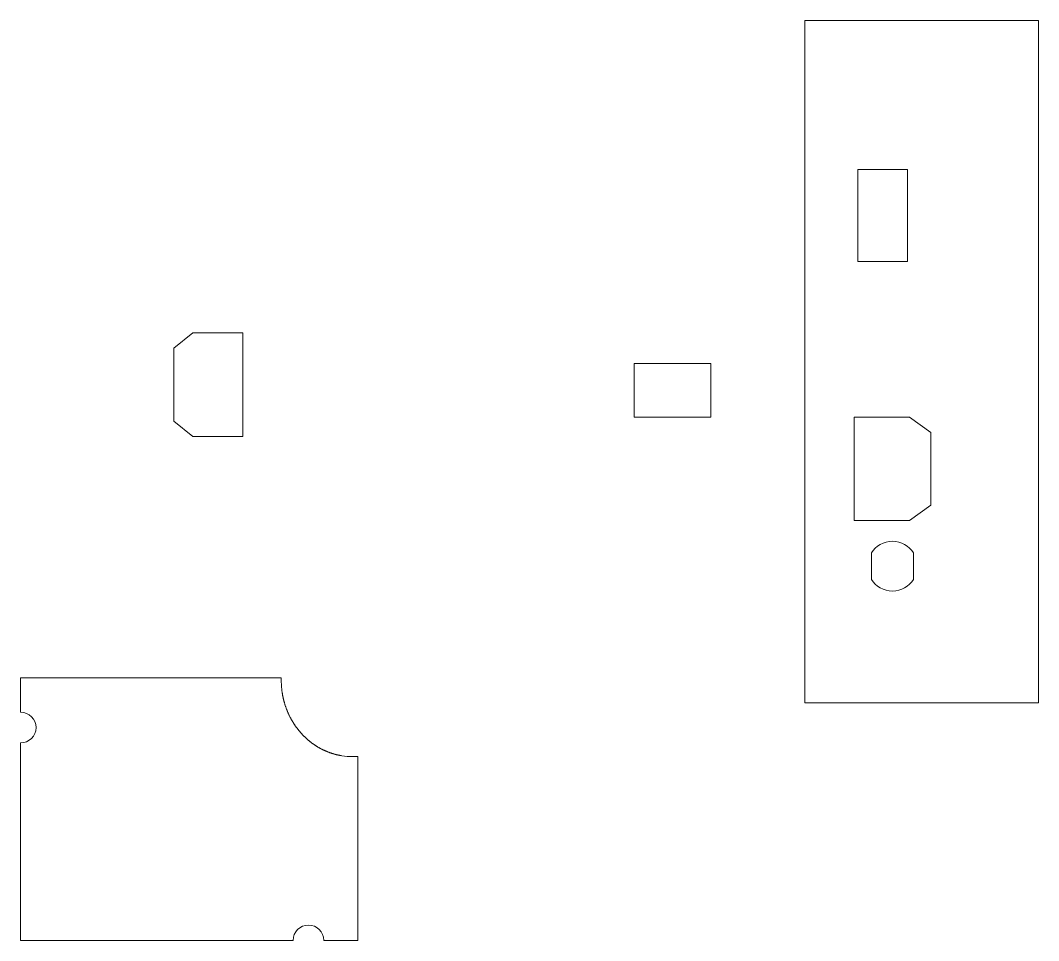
# Model space of a CAD drawing. Header units: millimetres. Extents: x -311 to 1023, y 23 to 723.
# Drawn here: x 757.1 to 1022.5, y 101.8 to 341.8 of the extents above; entities that cross this region are included whole.
import ezdxf

# ---------------------------------------------------------------- set-up
doc = ezdxf.new("R2010")
doc.units = ezdxf.units.MM
doc.header["$MEASUREMENT"] = 0
doc.layers.add('Capa 1', color=7, linetype='Continuous')

msp = doc.modelspace()

# ---------------------------------------------------------------- linework, layer by layer
at = {"layer": 'Capa 1', "color": 250, "lineweight": 5}
for points in [[(975.39, 278.9), (988.39, 278.9), (988.39, 302.9), (975.39, 302.9), (975.39, 278.9)], [(917.05, 238.3), (937.05, 238.3), (937.05, 252.3), (917.05, 252.3), (917.05, 238.3)]]:
    msp.add_lwpolyline(points, close=True, dxfattribs=at)
for points, knots in [([(961.55, 163.8), (961.55, 163.8), (961.55, 341.8), (961.55, 341.8), (961.55, 341.8), (961.55, 341.8), (1022.55, 341.8), (1022.55, 341.8), (1022.55, 341.8), (1022.55, 341.8), (1022.55, 163.8), (1022.55, 163.8), (1022.55, 163.8), (1022.55, 163.8), (961.55, 163.8), (961.55, 163.8)], [0, 0, 0, 0, 0.25, 0.25, 0.25, 0.25, 0.5, 0.5, 0.5, 0.5, 0.75, 0.75, 0.75, 0.75, 1, 1, 1, 1]), ([(802.05, 260.3), (802.05, 260.3), (802.071, 260.3), (802.071, 260.3), (802.071, 260.3), (802.071, 260.3), (815.05, 260.3), (815.05, 260.3), (815.05, 260.3), (815.05, 260.3), (815.05, 233.3), (815.05, 233.3), (815.05, 233.3), (815.05, 233.3), (802.05, 233.3), (802.05, 233.3), (802.05, 233.3), (802.05, 233.3), (797.05, 237.3001), (797.05, 237.3001), (797.05, 237.3001), (797.05, 237.3001), (797.05, 237.3646), (797.05, 237.3646), (797.05, 237.3646), (797.05, 237.3646), (797.05, 256.2354), (797.05, 256.2354), (797.05, 256.2354), (797.05, 256.2354), (797.05, 256.2999), (797.05, 256.2999), (797.05, 256.2999), (797.05, 256.2999), (802.05, 260.3), (802.05, 260.3)], [0, 0, 0, 0, 0.11111111, 0.11111111, 0.11111111, 0.11111111, 0.22222222, 0.22222222, 0.22222222, 0.22222222, 0.33333333, 0.33333333, 0.33333333, 0.33333333, 0.44444444, 0.44444444, 0.44444444, 0.44444444, 0.55555556, 0.55555556, 0.55555556, 0.55555556, 0.66666667, 0.66666667, 0.66666667, 0.66666667, 0.77777778, 0.77777778, 0.77777778, 0.77777778, 0.88888889, 0.88888889, 0.88888889, 0.88888889, 1, 1, 1, 1]), ([(988.8744, 211.36), (988.8744, 211.36), (988.8511, 211.36), (988.8511, 211.36), (988.8511, 211.36), (988.8511, 211.36), (974.43, 211.36), (974.43, 211.36), (974.43, 211.36), (974.43, 211.36), (974.43, 238.36), (974.43, 238.36), (974.43, 238.36), (974.43, 238.36), (988.8744, 238.36), (988.8744, 238.36), (988.8744, 238.36), (988.8744, 238.36), (994.43, 234.3599), (994.43, 234.3599), (994.43, 234.3599), (994.43, 234.3599), (994.43, 234.2954), (994.43, 234.2954), (994.43, 234.2954), (994.43, 234.2954), (994.43, 215.4246), (994.43, 215.4246), (994.43, 215.4246), (994.43, 215.4246), (994.43, 215.3601), (994.43, 215.3601), (994.43, 215.3601), (994.43, 215.3601), (988.8744, 211.36), (988.8744, 211.36)], [0, 0, 0, 0, 0.11111111, 0.11111111, 0.11111111, 0.11111111, 0.22222222, 0.22222222, 0.22222222, 0.22222222, 0.33333333, 0.33333333, 0.33333333, 0.33333333, 0.44444444, 0.44444444, 0.44444444, 0.44444444, 0.55555556, 0.55555556, 0.55555556, 0.55555556, 0.66666667, 0.66666667, 0.66666667, 0.66666667, 0.77777778, 0.77777778, 0.77777778, 0.77777778, 0.88888889, 0.88888889, 0.88888889, 0.88888889, 1, 1, 1, 1]), ([(984.43, 205.96), (986.7459, 205.96), (988.7787, 204.7483), (989.93, 202.9243), (989.93, 202.9243), (989.93, 202.9243), (989.93, 195.9963), (989.93, 195.9963), (989.93, 195.9963), (988.7787, 194.1723), (986.7459, 192.96), (984.43, 192.96), (984.43, 192.96), (982.1141, 192.96), (980.0813, 194.1723), (978.93, 195.9963), (978.93, 195.9963), (978.93, 195.9963), (978.93, 202.9243), (978.93, 202.9243), (978.93, 202.9243), (980.0813, 204.7483), (982.1141, 205.96), (984.43, 205.96)], [0, 0, 0, 0, 0.16666667, 0.16666667, 0.16666667, 0.16666667, 0.33333333, 0.33333333, 0.33333333, 0.33333333, 0.5, 0.5, 0.5, 0.5, 0.66666667, 0.66666667, 0.66666667, 0.66666667, 0.83333333, 0.83333333, 0.83333333, 0.83333333, 1, 1, 1, 1]), ([(757.05, 101.8), (757.05, 101.8), (757.05, 143.1032), (757.05, 143.1032), (757.05, 143.1032), (757.05, 143.1032), (757.05, 148.3003), (757.05, 148.3003), (757.05, 148.3003), (757.05, 148.3003), (757.05, 153.3621), (757.05, 153.3621), (757.05, 153.3621), (757.0768, 153.3616), (757.1035, 153.3612), (757.1304, 153.3612), (757.1304, 153.3612), (759.3392, 153.3612), (761.1304, 155.1524), (761.1304, 157.3612), (761.1304, 157.3612), (761.1304, 159.57), (759.3392, 161.3612), (757.1304, 161.3612), (757.1304, 161.3612), (757.1035, 161.3612), (757.0768, 161.3606), (757.05, 161.3601), (757.05, 161.3601), (757.05, 161.3601), (757.05, 165.3), (757.05, 165.3), (757.05, 165.3), (757.05, 165.3), (757.05, 170.3), (757.05, 170.3), (757.05, 170.3), (757.05, 170.3), (825.08, 170.3), (825.08, 170.3), (825.08, 170.3), (825.08, 170.3), (825.0898, 170.3), (825.0898, 170.3), (825.0898, 170.3), (825.0898, 170.3), (825.0895, 170.2923), (825.0895, 170.2923), (825.0895, 170.2923), (825.0895, 170.2923), (825.0895, 170.2901), (825.0895, 170.2901), (825.0895, 170.2901), (825.0895, 170.2901), (825.0889, 170.2709), (825.0889, 170.2709), (825.0889, 170.2709), (825.0889, 170.2709), (825.0889, 170.2692), (825.0889, 170.2692), (825.0889, 170.2692), (825.0889, 170.2692), (825.0886, 170.2614), (825.0886, 170.2614), (825.0886, 170.2614), (825.0886, 170.2614), (825.0886, 170.2613), (825.0886, 170.2613), (825.0886, 170.2613), (825.0886, 170.2613), (825.0883, 170.2539), (825.0883, 170.2539), (825.0883, 170.2539), (825.0883, 170.2539), (825.0883, 170.2514), (825.0883, 170.2514), (825.0883, 170.2514), (825.0883, 170.2514), (825.088, 170.2418), (825.088, 170.2418), (825.088, 170.2418), (825.088, 170.2418), (825.088, 170.2386), (825.088, 170.2386), (825.088, 170.2386), (825.088, 170.2386), (825.0877, 170.2322), (825.0877, 170.2322), (825.0877, 170.2322), (825.0877, 170.2322), (825.0877, 170.2308), (825.0877, 170.2308), (825.0877, 170.2308), (825.0877, 170.2308), (825.0877, 170.2303), (825.0877, 170.2303), (825.0877, 170.2303), (825.0877, 170.2303), (825.0871, 170.2079), (825.0871, 170.2079), (825.0871, 170.2079), (825.0871, 170.2079), (825.087, 170.2031), (825.087, 170.2031), (825.087, 170.2031), (825.087, 170.2031), (825.0867, 170.1935), (825.0867, 170.1935), (825.0867, 170.1935), (825.0867, 170.1935), (825.0866, 170.1926), (825.0866, 170.1926), (825.0866, 170.1926), (825.0866, 170.1926), (825.0863, 170.1774), (825.0863, 170.1774), (825.0863, 170.1774), (825.0863, 170.1774), (825.0863, 170.1773), (825.0863, 170.1773), (825.0863, 170.1773), (825.0863, 170.1773), (825.0862, 170.1741), (825.0862, 170.1741), (825.0862, 170.1741), (825.0862, 170.1741), (825.086, 170.1695), (825.086, 170.1695), (825.086, 170.1695), (825.086, 170.1695), (825.0859, 170.1645), (825.0859, 170.1645), (825.0859, 170.1645), (825.0859, 170.1645), (825.0848, 170.1194), (825.0848, 170.1194), (825.0848, 170.1194), (825.0848, 170.1194), (825.0847, 170.1132), (825.0847, 170.1132), (825.0847, 170.1132), (825.0847, 170.1132), (825.0841, 170.085), (825.0841, 170.085), (825.0841, 170.085), (825.0841, 170.085), (825.0839, 170.0775), (825.0839, 170.0775), (825.0839, 170.0775), (825.082, 169.9879), (825.0809, 169.8982), (825.08, 169.8081), (825.08, 169.8081), (825.08, 169.8081), (825.08, 169.7478), (825.08, 169.7478), (825.08, 169.7478), (825.08, 169.7478), (825.08, 169.7382), (825.08, 169.7382), (825.08, 169.7382), (825.08, 169.7382), (825.08, 169.7283), (825.08, 169.7283), (825.08, 169.7283), (825.08, 169.7283), (825.08, 169.7187), (825.08, 169.7187), (825.08, 169.7187), (825.08, 169.7187), (825.08, 169.7088), (825.08, 169.7088), (825.08, 169.7088), (825.08, 169.7088), (825.08, 169.6992), (825.08, 169.6992), (825.08, 169.6992), (825.08, 169.6992), (825.08, 169.6896), (825.08, 169.6896), (825.08, 169.6896), (825.08, 169.6896), (825.08, 169.68), (825.08, 169.68), (825.08, 169.68), (825.08, 169.5119), (825.082, 169.3443), (825.0859, 169.1772), (825.0859, 169.1772), (825.087, 169.1298), (825.0892, 169.0827), (825.0907, 169.0355), (825.0907, 169.0355), (825.0942, 168.9161), (825.0979, 168.7968), (825.1034, 168.6779), (825.1034, 168.6779), (825.106, 168.6216), (825.1097, 168.5656), (825.1128, 168.5095), (825.1128, 168.5095), (825.1187, 168.4004), (825.1244, 168.2912), (825.132, 168.1825), (825.132, 168.1825), (825.1365, 168.1182), (825.1421, 168.0542), (825.1472, 167.9901), (825.1472, 167.9901), (825.1551, 167.8895), (825.163, 167.789), (825.1723, 167.6889), (825.1723, 167.6889), (825.1781, 167.6262), (825.1849, 167.5638), (825.1913, 167.5013), (825.1913, 167.5013), (825.2015, 167.4013), (825.2115, 167.3013), (825.2231, 167.2017), (825.2231, 167.2017), (825.2311, 167.1329), (825.2401, 167.0645), (825.2487, 166.996), (825.2487, 166.996), (825.2604, 166.9028), (825.2723, 166.8096), (825.2852, 166.7168), (825.2852, 166.7168), (825.2949, 166.6475), (825.3054, 166.5785), (825.3157, 166.5095), (825.3157, 166.5095), (825.3291, 166.4199), (825.3425, 166.3304), (825.3571, 166.2413), (825.3571, 166.2413), (825.3693, 166.1662), (825.3823, 166.0914), (825.3954, 166.0165), (825.3954, 166.0165), (825.4102, 165.9314), (825.4252, 165.8463), (825.441, 165.7616), (825.441, 165.7616), (825.454, 165.6921), (825.4675, 165.6229), (825.4811, 165.5536), (825.4811, 165.5536), (825.4987, 165.4643), (825.5166, 165.3752), (825.5353, 165.2864), (825.5353, 165.2864), (825.5504, 165.2148), (825.5659, 165.1434), (825.5817, 165.0721), (825.5817, 165.0721), (825.6003, 164.9883), (825.6193, 164.9047), (825.6388, 164.8214), (825.6388, 164.8214), (825.6556, 164.7499), (825.6727, 164.6785), (825.6902, 164.6072), (825.6902, 164.6072), (825.7109, 164.5229), (825.7322, 164.4388), (825.7539, 164.3549), (825.7539, 164.3549), (825.7722, 164.284), (825.7907, 164.2133), (825.8098, 164.1428), (825.8098, 164.1428), (825.8327, 164.0582), (825.8562, 163.9739), (825.8801, 163.8897), (825.8801, 163.8897), (825.8988, 163.8238), (825.9176, 163.758), (825.9369, 163.6923), (825.9369, 163.6923), (825.9626, 163.6049), (825.9891, 163.5179), (826.0159, 163.4311), (826.0159, 163.4311), (826.0362, 163.3652), (826.0566, 163.2993), (826.0775, 163.2338), (826.0775, 163.2338), (826.1047, 163.1486), (826.1329, 163.0639), (826.1612, 162.9792), (826.1612, 162.9792), (826.1825, 162.9154), (826.2037, 162.8514), (826.2256, 162.7879), (826.2256, 162.7879), (826.2537, 162.7065), (826.2827, 162.6256), (826.3118, 162.5447), (826.3118, 162.5447), (826.337, 162.4744), (826.362, 162.404), (826.388, 162.3341), (826.388, 162.3341), (826.4198, 162.2484), (826.4528, 162.1632), (826.4857, 162.0781), (826.4857, 162.0781), (826.5068, 162.0235), (826.5275, 161.9688), (826.549, 161.9144), (826.549, 161.9144), (826.5887, 161.8142), (826.6297, 161.7149), (826.6709, 161.6155), (826.6709, 161.6155), (826.6903, 161.5688), (826.7091, 161.5217), (826.7288, 161.4752), (826.7288, 161.4752), (826.7706, 161.3765), (826.8138, 161.2787), (826.857, 161.1808), (826.857, 161.1808), (826.8767, 161.1361), (826.8957, 161.0911), (826.9158, 161.0466), (826.9158, 161.0466), (826.955, 160.9596), (826.9958, 160.8735), (827.0361, 160.7871), (827.0361, 160.7871), (827.0627, 160.7302), (827.0885, 160.6729), (827.1156, 160.6164), (827.1156, 160.6164), (827.2477, 160.3405), (827.3856, 160.0683), (827.5292, 159.8001), (827.5292, 159.8001), (827.5563, 159.7495), (827.5845, 159.6997), (827.6119, 159.6494), (827.6119, 159.6494), (827.6595, 159.5623), (827.7069, 159.475), (827.7557, 159.3887), (827.7557, 159.3887), (827.7853, 159.3364), (827.816, 159.2849), (827.846, 159.2329), (827.846, 159.2329), (827.8906, 159.1556), (827.935, 159.0781), (827.9806, 159.0015), (827.9806, 159.0015), (828.015, 158.9437), (828.0504, 158.8866), (828.0853, 158.8293), (828.0853, 158.8293), (828.133, 158.7509), (828.1807, 158.6725), (828.2294, 158.5949), (828.2294, 158.5949), (828.2578, 158.5497), (828.2869, 158.5051), (828.3156, 158.4601), (828.3156, 158.4601), (828.3677, 158.3785), (828.4199, 158.2969), (828.4732, 158.2162), (828.4732, 158.2162), (828.5079, 158.1637), (828.5431, 158.1117), (828.5783, 158.0595), (828.5783, 158.0595), (828.6286, 157.9848), (828.6789, 157.9102), (828.7302, 157.8363), (828.7302, 157.8363), (828.7685, 157.7811), (828.8074, 157.7265), (828.8461, 157.6718), (828.8461, 157.6718), (828.893, 157.6056), (828.9401, 157.5394), (828.9877, 157.4738), (828.9877, 157.4738), (829.0293, 157.4166), (829.0714, 157.3599), (829.1135, 157.3031), (829.1135, 157.3031), (829.1642, 157.2349), (829.2151, 157.1668), (829.2667, 157.0993), (829.2667, 157.0993), (829.3076, 157.0458), (829.3489, 156.9927), (829.3903, 156.9396), (829.3903, 156.9396), (829.4387, 156.8775), (829.4874, 156.8154), (829.5366, 156.754), (829.5366, 156.754), (829.5839, 156.6948), (829.6315, 156.6361), (829.6794, 156.5775), (829.6794, 156.5775), (829.7269, 156.5194), (829.7748, 156.4617), (829.823, 156.4041), (829.823, 156.4041), (829.8741, 156.3431), (829.9254, 156.2825), (829.9772, 156.2222), (829.9772, 156.2222), (830.0209, 156.1713), (830.0649, 156.1208), (830.109, 156.0705), (830.109, 156.0705), (830.1612, 156.011), (830.2136, 155.9516), (830.2664, 155.8928), (830.2664, 155.8928), (830.3213, 155.8317), (830.3767, 155.7712), (830.4323, 155.7108), (830.4323, 155.7108), (830.4762, 155.6631), (830.5203, 155.6155), (830.5646, 155.5683), (830.5646, 155.5683), (830.6212, 155.5081), (830.6784, 155.4484), (830.7357, 155.389), (830.7357, 155.389), (830.784, 155.339), (830.8322, 155.2889), (830.8809, 155.2394), (830.8809, 155.2394), (830.9359, 155.1836), (830.9916, 155.1285), (831.0473, 155.0733), (831.0473, 155.0733), (831.1001, 155.021), (831.1528, 154.9688), (831.2062, 154.9171), (831.2062, 154.9171), (831.2581, 154.8669), (831.3106, 154.8174), (831.363, 154.7679), (831.363, 154.7679), (831.4177, 154.7162), (831.4722, 154.6643), (831.5275, 154.6132), (831.5275, 154.6132), (831.5895, 154.5559), (831.6523, 154.4996), (831.7151, 154.4432), (831.7151, 154.4432), (831.7624, 154.4006), (831.8095, 154.3576), (831.8572, 154.3156), (831.8572, 154.3156), (831.9179, 154.2621), (831.9795, 154.2097), (832.0409, 154.157), (832.0409, 154.157), (832.0948, 154.1107), (832.1483, 154.0639), (832.2027, 154.0183), (832.2027, 154.0183), (832.2536, 153.9756), (832.3053, 153.9339), (832.3566, 153.8918), (832.3566, 153.8918), (832.4213, 153.8386), (832.4859, 153.7851), (832.5512, 153.7328), (832.5512, 153.7328), (832.5953, 153.6975), (832.6402, 153.6633), (832.6846, 153.6284), (832.6846, 153.6284), (832.756, 153.5724), (832.827, 153.5159), (832.8992, 153.461), (832.8992, 153.461), (832.8992, 153.461), (832.9007, 153.4598), (832.9007, 153.4598), (832.9007, 153.4598), (833.0161, 153.3719), (833.1326, 153.2855), (833.2499, 153.2004), (833.2499, 153.2004), (833.2499, 153.2004), (833.2528, 153.1984), (833.2528, 153.1984), (833.2528, 153.1984), (833.2936, 153.1688), (833.3351, 153.1402), (833.3762, 153.111), (833.3762, 153.111), (833.4546, 153.0551), (833.5328, 152.999), (833.6121, 152.9444), (833.6121, 152.9444), (833.6818, 152.8964), (833.7524, 152.8498), (833.8228, 152.8028), (833.8228, 152.8028), (833.8752, 152.7677), (833.9272, 152.732), (833.98, 152.6975), (833.98, 152.6975), (834.0485, 152.6527), (834.1177, 152.6093), (834.1868, 152.5654), (834.1868, 152.5654), (834.2431, 152.5296), (834.2991, 152.4934), (834.3557, 152.4583), (834.3557, 152.4583), (834.4245, 152.4156), (834.4942, 152.3742), (834.5635, 152.3325), (834.5635, 152.3325), (834.6218, 152.2974), (834.68, 152.262), (834.7387, 152.2276), (834.7387, 152.2276), (834.8053, 152.1886), (834.8724, 152.1506), (834.9395, 152.1124), (834.9395, 152.1124), (835.0006, 152.0776), (835.0616, 152.0426), (835.123, 152.0085), (835.123, 152.0085), (835.1983, 151.9668), (835.2742, 151.9262), (835.3501, 151.8856), (835.3501, 151.8856), (835.4026, 151.8575), (835.4549, 151.8293), (835.5077, 151.8017), (835.5077, 151.8017), (835.5824, 151.7627), (835.6576, 151.7246), (835.7328, 151.6866), (835.7328, 151.6866), (835.7922, 151.6566), (835.8515, 151.6265), (835.9112, 151.5972), (835.9112, 151.5972), (835.9822, 151.5623), (836.0537, 151.5283), (836.1253, 151.4943), (836.1253, 151.4943), (836.1906, 151.4633), (836.2558, 151.4325), (836.3215, 151.4023), (836.3215, 151.4023), (836.3874, 151.372), (836.4536, 151.3424), (836.5199, 151.3128), (836.5199, 151.3128), (836.5878, 151.2826), (836.6559, 151.2526), (836.7242, 151.2232), (836.7242, 151.2232), (836.7973, 151.1917), (836.8708, 151.1609), (836.9443, 151.1304), (836.9443, 151.1304), (837.0064, 151.1047), (837.0685, 151.0793), (837.1309, 151.0543), (837.1309, 151.0543), (837.2053, 151.0245), (837.2799, 150.9951), (837.3547, 150.9663), (837.3547, 150.9663), (837.4183, 150.9418), (837.4821, 150.9177), (837.546, 150.894), (837.546, 150.894), (837.6232, 150.8653), (837.7006, 150.837), (837.7782, 150.8093), (837.7782, 150.8093), (837.8409, 150.787), (837.9038, 150.7653), (837.9668, 150.7437), (837.9668, 150.7437), (838.0437, 150.7173), (838.1207, 150.6911), (838.1981, 150.6657), (838.1981, 150.6657), (838.2597, 150.6455), (838.3217, 150.626), (838.3836, 150.6065), (838.3836, 150.6065), (838.4683, 150.5798), (838.553, 150.5534), (838.6381, 150.5279), (838.6381, 150.5279), (838.6899, 150.5124), (838.742, 150.4977), (838.794, 150.4827), (838.794, 150.4827), (838.8843, 150.4566), (838.9746, 150.4308), (839.0654, 150.4061), (839.0654, 150.4061), (839.1208, 150.3911), (839.1764, 150.377), (839.232, 150.3625), (839.232, 150.3625), (839.321, 150.3393), (839.4099, 150.3161), (839.4994, 150.2943), (839.4994, 150.2943), (839.5602, 150.2795), (839.6213, 150.2658), (839.6824, 150.2516), (839.6824, 150.2516), (839.765, 150.2324), (839.8475, 150.213), (839.9305, 150.195), (839.9305, 150.195), (839.9927, 150.1815), (840.0555, 150.1692), (840.1179, 150.1564), (840.1179, 150.1564), (840.2068, 150.1381), (840.2957, 150.1196), (840.385, 150.1027), (840.385, 150.1027), (840.4229, 150.0955), (840.4612, 150.0894), (840.4992, 150.0824), (840.4992, 150.0824), (840.609, 150.0624), (840.7187, 150.0427), (840.8291, 150.0247), (840.8291, 150.0247), (840.8291, 150.0247), (840.8893, 150.0156), (840.8893, 150.0156), (840.8893, 150.0156), (841.7817, 149.8738), (842.6949, 149.8001), (843.6241, 149.8001), (843.6241, 149.8001), (843.6241, 149.8001), (843.6472, 149.8001), (843.6472, 149.8001), (843.6472, 149.8001), (843.6472, 149.8001), (843.6702, 149.8001), (843.6702, 149.8001), (843.6702, 149.8001), (843.6702, 149.8001), (843.6933, 149.8001), (843.6933, 149.8001), (843.6933, 149.8001), (844.16, 149.8021), (844.622, 149.8228), (845.08, 149.861), (845.08, 149.861), (845.08, 149.861), (845.08, 149.8001), (845.08, 149.8001), (845.08, 149.8001), (845.08, 149.8001), (845.08, 149.7999), (845.08, 149.7999), (845.08, 149.7999), (845.08, 149.7999), (845.08, 137.336), (845.08, 137.336), (845.08, 137.336), (845.08, 137.336), (845.08, 101.8), (845.08, 101.8), (845.08, 101.8), (845.08, 101.8), (836.1592, 101.8), (836.1592, 101.8), (836.1592, 101.8), (836.1592, 101.8), (836.16, 101.8612), (836.16, 101.8612), (836.16, 101.8612), (836.16, 104.07), (834.3688, 105.8612), (832.16, 105.8612), (832.16, 105.8612), (829.9512, 105.8612), (828.16, 104.07), (828.16, 101.8612), (828.16, 101.8612), (828.16, 101.8612), (828.1607, 101.8), (828.1607, 101.8), (828.1607, 101.8), (828.1607, 101.8), (757.05, 101.8), (757.05, 101.8)], [0, 0, 0, 0, 0.00561798, 0.00561798, 0.00561798, 0.00561798, 0.01123596, 0.01123596, 0.01123596, 0.01123596, 0.01685393, 0.01685393, 0.01685393, 0.01685393, 0.02247191, 0.02247191, 0.02247191, 0.02247191, 0.02808989, 0.02808989, 0.02808989, 0.02808989, 0.03370787, 0.03370787, 0.03370787, 0.03370787, 0.03932584, 0.03932584, 0.03932584, 0.03932584, 0.04494382, 0.04494382, 0.04494382, 0.04494382, 0.0505618, 0.0505618, 0.0505618, 0.0505618, 0.05617978, 0.05617978, 0.05617978, 0.05617978, 0.06179775, 0.06179775, 0.06179775, 0.06179775, 0.06741573, 0.06741573, 0.06741573, 0.06741573, 0.07303371, 0.07303371, 0.07303371, 0.07303371, 0.07865169, 0.07865169, 0.07865169, 0.07865169, 0.08426966, 0.08426966, 0.08426966, 0.08426966, 0.08988764, 0.08988764, 0.08988764, 0.08988764, 0.09550562, 0.09550562, 0.09550562, 0.09550562, 0.1011236, 0.1011236, 0.1011236, 0.1011236, 0.10674157, 0.10674157, 0.10674157, 0.10674157, 0.11235955, 0.11235955, 0.11235955, 0.11235955, 0.11797753, 0.11797753, 0.11797753, 0.11797753, 0.12359551, 0.12359551, 0.12359551, 0.12359551, 0.12921348, 0.12921348, 0.12921348, 0.12921348, 0.13483146, 0.13483146, 0.13483146, 0.13483146, 0.14044944, 0.14044944, 0.14044944, 0.14044944, 0.14606742, 0.14606742, 0.14606742, 0.14606742, 0.15168539, 0.15168539, 0.15168539, 0.15168539, 0.15730337, 0.15730337, 0.15730337, 0.15730337, 0.16292135, 0.16292135, 0.16292135, 0.16292135, 0.16853933, 0.16853933, 0.16853933, 0.16853933, 0.1741573, 0.1741573, 0.1741573, 0.1741573, 0.17977528, 0.17977528, 0.17977528, 0.17977528, 0.18539326, 0.18539326, 0.18539326, 0.18539326, 0.19101124, 0.19101124, 0.19101124, 0.19101124, 0.19662921, 0.19662921, 0.19662921, 0.19662921, 0.20224719, 0.20224719, 0.20224719, 0.20224719, 0.20786517, 0.20786517, 0.20786517, 0.20786517, 0.21348315, 0.21348315, 0.21348315, 0.21348315, 0.21910112, 0.21910112, 0.21910112, 0.21910112, 0.2247191, 0.2247191, 0.2247191, 0.2247191, 0.23033708, 0.23033708, 0.23033708, 0.23033708, 0.23595506, 0.23595506, 0.23595506, 0.23595506, 0.24157303, 0.24157303, 0.24157303, 0.24157303, 0.24719101, 0.24719101, 0.24719101, 0.24719101, 0.25280899, 0.25280899, 0.25280899, 0.25280899, 0.25842697, 0.25842697, 0.25842697, 0.25842697, 0.26404494, 0.26404494, 0.26404494, 0.26404494, 0.26966292, 0.26966292, 0.26966292, 0.26966292, 0.2752809, 0.2752809, 0.2752809, 0.2752809, 0.28089888, 0.28089888, 0.28089888, 0.28089888, 0.28651685, 0.28651685, 0.28651685, 0.28651685, 0.29213483, 0.29213483, 0.29213483, 0.29213483, 0.29775281, 0.29775281, 0.29775281, 0.29775281, 0.30337079, 0.30337079, 0.30337079, 0.30337079, 0.30898876, 0.30898876, 0.30898876, 0.30898876, 0.31460674, 0.31460674, 0.31460674, 0.31460674, 0.32022472, 0.32022472, 0.32022472, 0.32022472, 0.3258427, 0.3258427, 0.3258427, 0.3258427, 0.33146067, 0.33146067, 0.33146067, 0.33146067, 0.33707865, 0.33707865, 0.33707865, 0.33707865, 0.34269663, 0.34269663, 0.34269663, 0.34269663, 0.34831461, 0.34831461, 0.34831461, 0.34831461, 0.35393258, 0.35393258, 0.35393258, 0.35393258, 0.35955056, 0.35955056, 0.35955056, 0.35955056, 0.36516854, 0.36516854, 0.36516854, 0.36516854, 0.37078652, 0.37078652, 0.37078652, 0.37078652, 0.37640449, 0.37640449, 0.37640449, 0.37640449, 0.38202247, 0.38202247, 0.38202247, 0.38202247, 0.38764045, 0.38764045, 0.38764045, 0.38764045, 0.39325843, 0.39325843, 0.39325843, 0.39325843, 0.3988764, 0.3988764, 0.3988764, 0.3988764, 0.40449438, 0.40449438, 0.40449438, 0.40449438, 0.41011236, 0.41011236, 0.41011236, 0.41011236, 0.41573034, 0.41573034, 0.41573034, 0.41573034, 0.42134831, 0.42134831, 0.42134831, 0.42134831, 0.42696629, 0.42696629, 0.42696629, 0.42696629, 0.43258427, 0.43258427, 0.43258427, 0.43258427, 0.43820225, 0.43820225, 0.43820225, 0.43820225, 0.44382022, 0.44382022, 0.44382022, 0.44382022, 0.4494382, 0.4494382, 0.4494382, 0.4494382, 0.45505618, 0.45505618, 0.45505618, 0.45505618, 0.46067416, 0.46067416, 0.46067416, 0.46067416, 0.46629213, 0.46629213, 0.46629213, 0.46629213, 0.47191011, 0.47191011, 0.47191011, 0.47191011, 0.47752809, 0.47752809, 0.47752809, 0.47752809, 0.48314607, 0.48314607, 0.48314607, 0.48314607, 0.48876404, 0.48876404, 0.48876404, 0.48876404, 0.49438202, 0.49438202, 0.49438202, 0.49438202, 0.5, 0.5, 0.5, 0.5, 0.50561798, 0.50561798, 0.50561798, 0.50561798, 0.51123596, 0.51123596, 0.51123596, 0.51123596, 0.51685393, 0.51685393, 0.51685393, 0.51685393, 0.52247191, 0.52247191, 0.52247191, 0.52247191, 0.52808989, 0.52808989, 0.52808989, 0.52808989, 0.53370787, 0.53370787, 0.53370787, 0.53370787, 0.53932584, 0.53932584, 0.53932584, 0.53932584, 0.54494382, 0.54494382, 0.54494382, 0.54494382, 0.5505618, 0.5505618, 0.5505618, 0.5505618, 0.55617978, 0.55617978, 0.55617978, 0.55617978, 0.56179775, 0.56179775, 0.56179775, 0.56179775, 0.56741573, 0.56741573, 0.56741573, 0.56741573, 0.57303371, 0.57303371, 0.57303371, 0.57303371, 0.57865169, 0.57865169, 0.57865169, 0.57865169, 0.58426966, 0.58426966, 0.58426966, 0.58426966, 0.58988764, 0.58988764, 0.58988764, 0.58988764, 0.59550562, 0.59550562, 0.59550562, 0.59550562, 0.6011236, 0.6011236, 0.6011236, 0.6011236, 0.60674157, 0.60674157, 0.60674157, 0.60674157, 0.61235955, 0.61235955, 0.61235955, 0.61235955, 0.61797753, 0.61797753, 0.61797753, 0.61797753, 0.62359551, 0.62359551, 0.62359551, 0.62359551, 0.62921348, 0.62921348, 0.62921348, 0.62921348, 0.63483146, 0.63483146, 0.63483146, 0.63483146, 0.64044944, 0.64044944, 0.64044944, 0.64044944, 0.64606742, 0.64606742, 0.64606742, 0.64606742, 0.65168539, 0.65168539, 0.65168539, 0.65168539, 0.65730337, 0.65730337, 0.65730337, 0.65730337, 0.66292135, 0.66292135, 0.66292135, 0.66292135, 0.66853933, 0.66853933, 0.66853933, 0.66853933, 0.6741573, 0.6741573, 0.6741573, 0.6741573, 0.67977528, 0.67977528, 0.67977528, 0.67977528, 0.68539326, 0.68539326, 0.68539326, 0.68539326, 0.69101124, 0.69101124, 0.69101124, 0.69101124, 0.69662921, 0.69662921, 0.69662921, 0.69662921, 0.70224719, 0.70224719, 0.70224719, 0.70224719, 0.70786517, 0.70786517, 0.70786517, 0.70786517, 0.71348315, 0.71348315, 0.71348315, 0.71348315, 0.71910112, 0.71910112, 0.71910112, 0.71910112, 0.7247191, 0.7247191, 0.7247191, 0.7247191, 0.73033708, 0.73033708, 0.73033708, 0.73033708, 0.73595506, 0.73595506, 0.73595506, 0.73595506, 0.74157303, 0.74157303, 0.74157303, 0.74157303, 0.74719101, 0.74719101, 0.74719101, 0.74719101, 0.75280899, 0.75280899, 0.75280899, 0.75280899, 0.75842697, 0.75842697, 0.75842697, 0.75842697, 0.76404494, 0.76404494, 0.76404494, 0.76404494, 0.76966292, 0.76966292, 0.76966292, 0.76966292, 0.7752809, 0.7752809, 0.7752809, 0.7752809, 0.78089888, 0.78089888, 0.78089888, 0.78089888, 0.78651685, 0.78651685, 0.78651685, 0.78651685, 0.79213483, 0.79213483, 0.79213483, 0.79213483, 0.79775281, 0.79775281, 0.79775281, 0.79775281, 0.80337079, 0.80337079, 0.80337079, 0.80337079, 0.80898876, 0.80898876, 0.80898876, 0.80898876, 0.81460674, 0.81460674, 0.81460674, 0.81460674, 0.82022472, 0.82022472, 0.82022472, 0.82022472, 0.8258427, 0.8258427, 0.8258427, 0.8258427, 0.83146067, 0.83146067, 0.83146067, 0.83146067, 0.83707865, 0.83707865, 0.83707865, 0.83707865, 0.84269663, 0.84269663, 0.84269663, 0.84269663, 0.84831461, 0.84831461, 0.84831461, 0.84831461, 0.85393258, 0.85393258, 0.85393258, 0.85393258, 0.85955056, 0.85955056, 0.85955056, 0.85955056, 0.86516854, 0.86516854, 0.86516854, 0.86516854, 0.87078652, 0.87078652, 0.87078652, 0.87078652, 0.87640449, 0.87640449, 0.87640449, 0.87640449, 0.88202247, 0.88202247, 0.88202247, 0.88202247, 0.88764045, 0.88764045, 0.88764045, 0.88764045, 0.89325843, 0.89325843, 0.89325843, 0.89325843, 0.8988764, 0.8988764, 0.8988764, 0.8988764, 0.90449438, 0.90449438, 0.90449438, 0.90449438, 0.91011236, 0.91011236, 0.91011236, 0.91011236, 0.91573034, 0.91573034, 0.91573034, 0.91573034, 0.92134831, 0.92134831, 0.92134831, 0.92134831, 0.92696629, 0.92696629, 0.92696629, 0.92696629, 0.93258427, 0.93258427, 0.93258427, 0.93258427, 0.93820225, 0.93820225, 0.93820225, 0.93820225, 0.94382022, 0.94382022, 0.94382022, 0.94382022, 0.9494382, 0.9494382, 0.9494382, 0.9494382, 0.95505618, 0.95505618, 0.95505618, 0.95505618, 0.96067416, 0.96067416, 0.96067416, 0.96067416, 0.96629213, 0.96629213, 0.96629213, 0.96629213, 0.97191011, 0.97191011, 0.97191011, 0.97191011, 0.97752809, 0.97752809, 0.97752809, 0.97752809, 0.98314607, 0.98314607, 0.98314607, 0.98314607, 0.98876404, 0.98876404, 0.98876404, 0.98876404, 0.99438202, 0.99438202, 0.99438202, 0.99438202, 1, 1, 1, 1])]:
    msp.add_open_spline(points, degree=3, knots=knots, dxfattribs=at)

doc.saveas('drawing.dxf')
